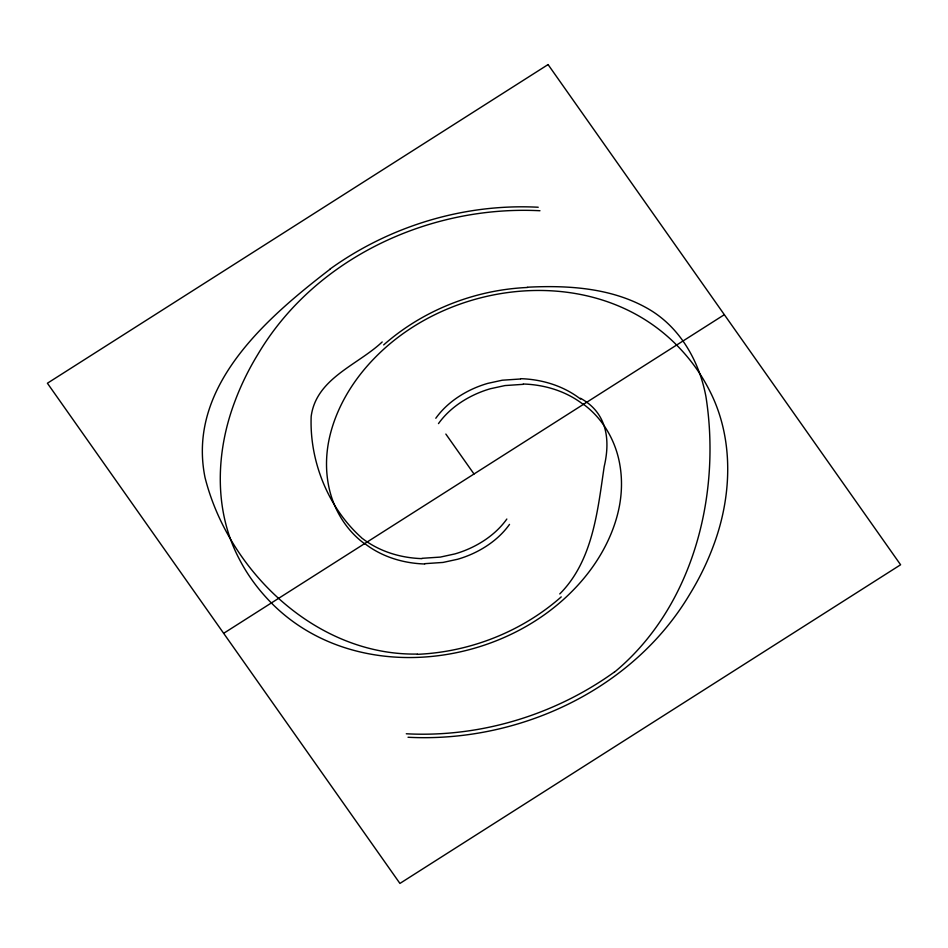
<?xml version="1.0" encoding="UTF-8"?>
<svg xmlns="http://www.w3.org/2000/svg" width="948" height="948" viewBox="0 0 948 948"><rect width="100%" height="100%" fill="white"/><g stroke="black" fill="none" stroke-linecap="round" stroke-linejoin="round"><path stroke-width="1.42" d="M435.807 418.258C445.252 405.033 458.808 395.162 473.538 388.561A91.6 75.674 -26.6 0 1 487.746 383.383L502.31 380.207L520.559 378.987M438.486 423.602C447.93 410.377 461.486 400.506 476.228 393.906A91.6 75.674 -26.6 0 1 490.424 388.727L504.988 385.563L523.237 384.331M506.836 519.042C497.392 532.266 483.836 542.138 469.094 548.738A91.6 75.674 -26.6 0 1 454.898 553.916L440.334 557.092L422.085 558.313M509.514 524.398C500.07 537.623 486.514 547.494 471.772 554.094A91.6 75.674 -26.6 0 1 457.576 559.273L443.012 562.437L424.763 563.669M559.758 593.934C592.95 560.647 597.619 510.735 604.208 466.511C610.571 439.54 606.957 412.712 580.472 398.255M383.656 344.918C423.164 310.079 474.936 289.78 527.479 287.481M561.24 596.885C521.732 631.724 469.959 652.023 417.416 654.321M614.375 672.215C693.106 607.111 721.428 494.773 705.916 396.501C699.292 361.141 679.894 326.977 648.065 308.74C611.709 287.837 568.326 285.123 527.349 287.22M382.186 341.967C357.538 365.181 316.253 378.335 311.181 416.362C309.368 460.953 328.091 507.773 361.461 537.646M330.26 269.054C266.151 318.35 186.709 386.796 205.017 477.496C228.717 571.632 316.845 655.815 417.286 654.061M330.188 268.936C390.007 225.908 464.544 203.358 538.215 207.245M614.316 672.085C554.497 715.124 479.961 737.674 406.289 733.776M223.657 633.323L724.343 314.677M539.969 210.74C429.918 205.064 315.317 257.607 258.105 353.971A288.014 237.924 -26.6 0 0 234.891 401.407C215.8 451.663 213.632 510.356 239.157 558.822A257.192 212.471 -26.6 0 0 266.21 597.513C346.34 685.783 495.164 671.314 574.073 589.253A174.693 144.321 -26.6 0 0 601.625 552.933C610.002 538.346 616.307 522.49 619.435 505.936A153.232 126.594 -26.6 0 0 619.933 465.278C616.01 441.341 603.165 418.743 583.506 404.31M408.031 737.26C518.082 742.936 632.683 690.393 689.895 594.029A288.014 237.924 -26.6 0 0 713.109 546.593C732.2 496.337 734.368 437.644 708.843 389.178A257.192 212.471 -26.6 0 0 681.79 350.487C601.66 262.217 452.836 276.686 373.927 358.747A174.693 144.321 -26.6 0 0 346.376 395.067C337.998 409.654 331.693 425.51 328.565 442.064A153.232 126.594 -26.6 0 0 328.067 482.722C331.99 506.659 344.835 529.257 364.494 543.69M445.844 434.054L474 474M424.704 563.989A116.509 96.246 -26.6 0 1 364.684 543.512M523.296 384.011A116.509 96.246 -26.6 0 1 583.316 404.488M422.026 558.633A116.509 96.246 -26.6 0 1 361.994 538.168M520.618 378.667A116.509 96.246 -26.6 0 1 580.638 399.132M548.074 64.571L47.4 383.229L399.926 883.429L900.6 564.771L548.074 64.571"/></g></svg>
